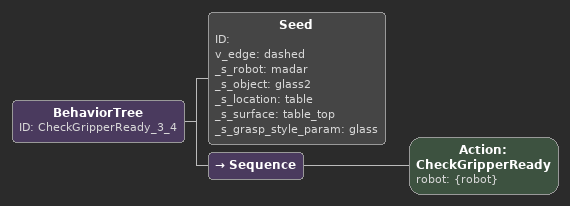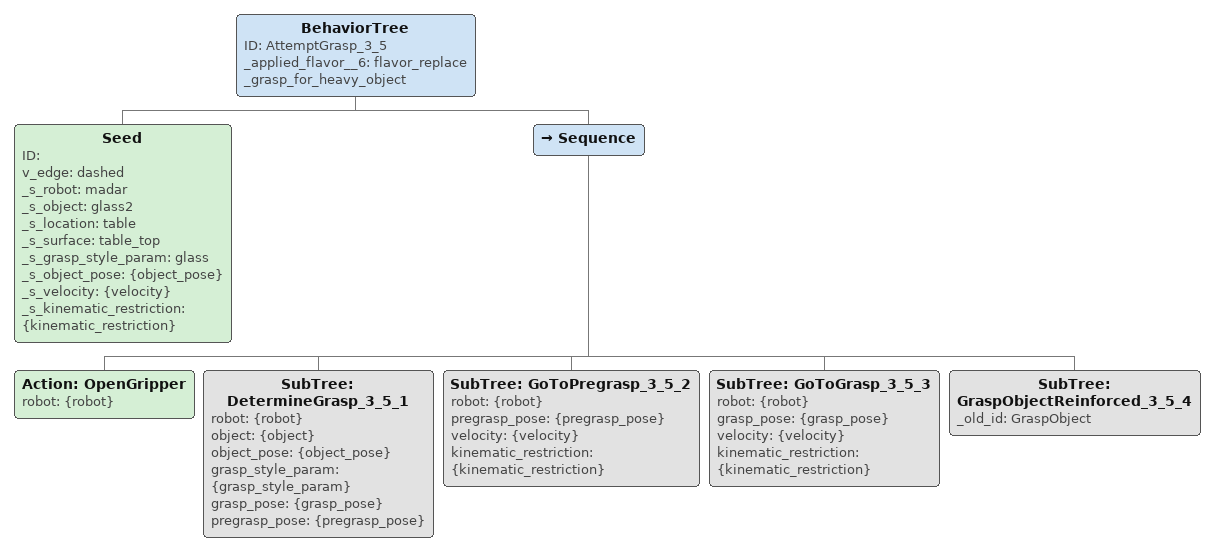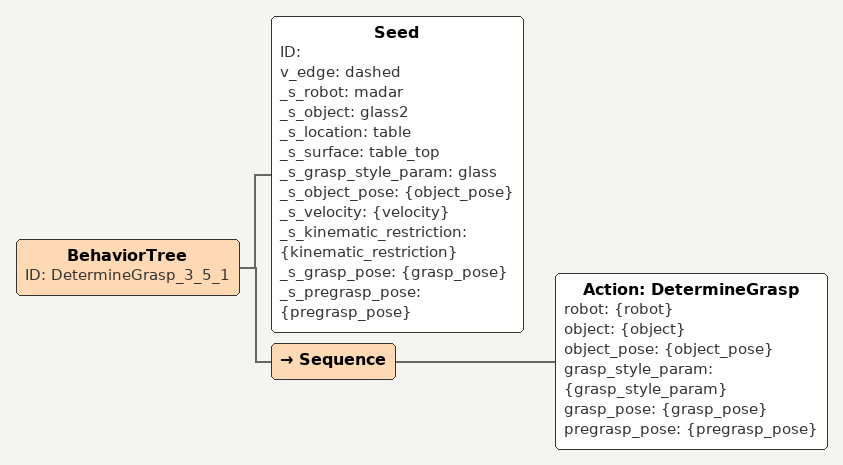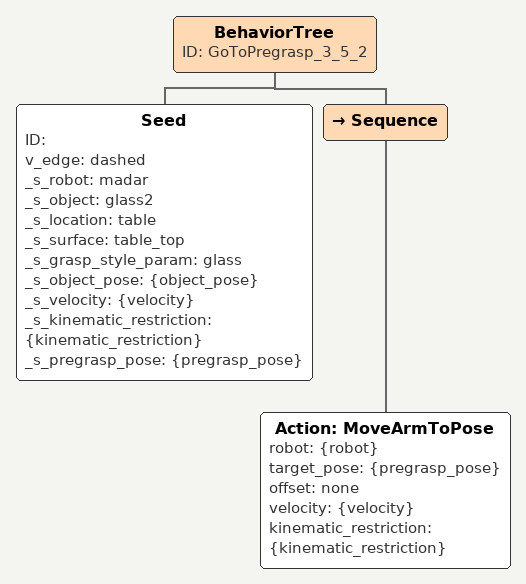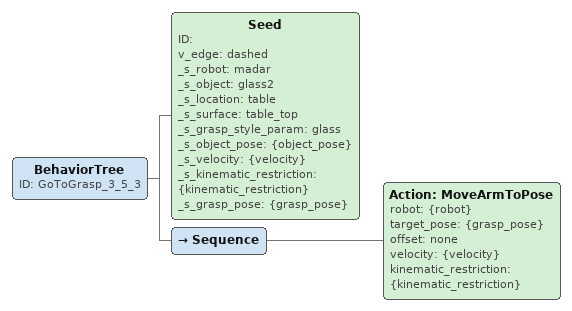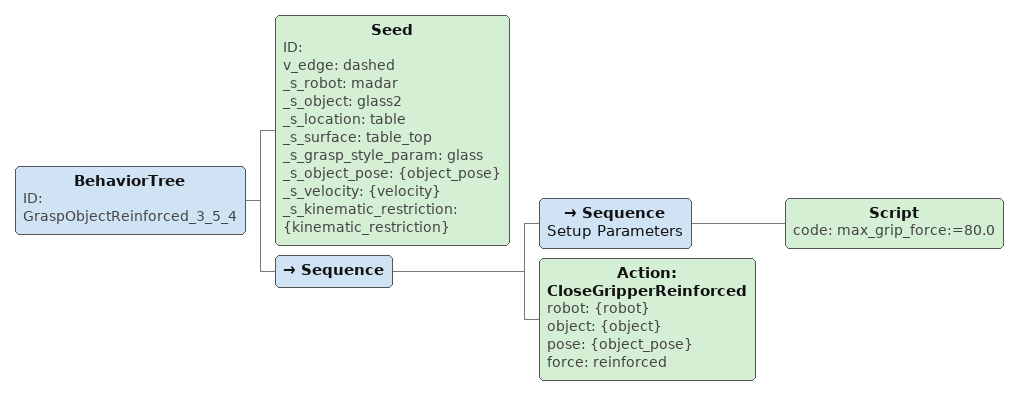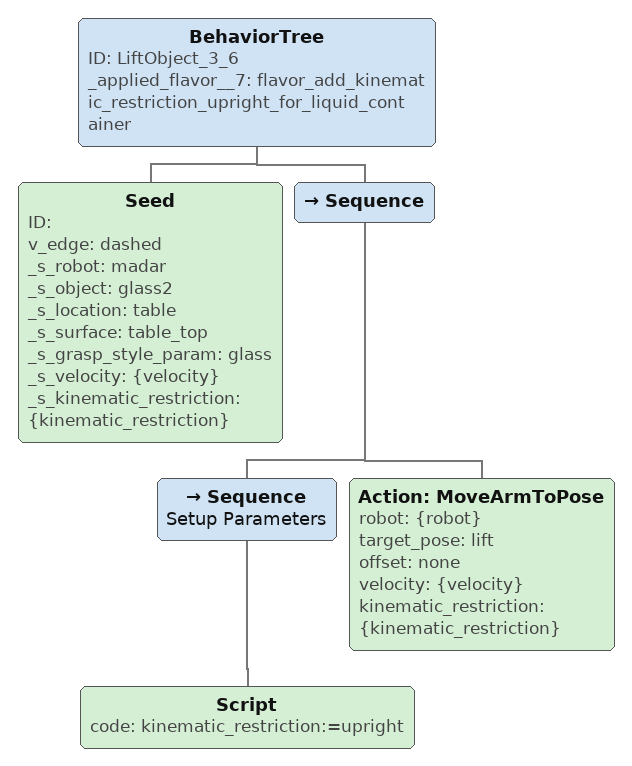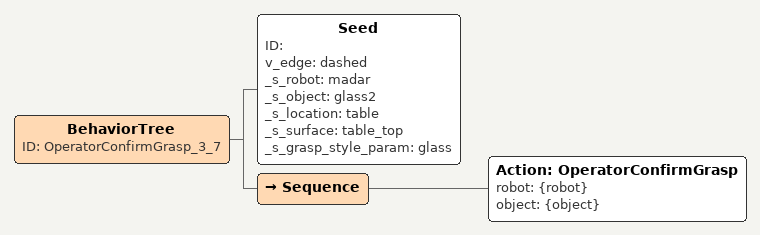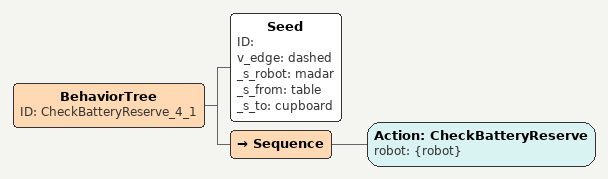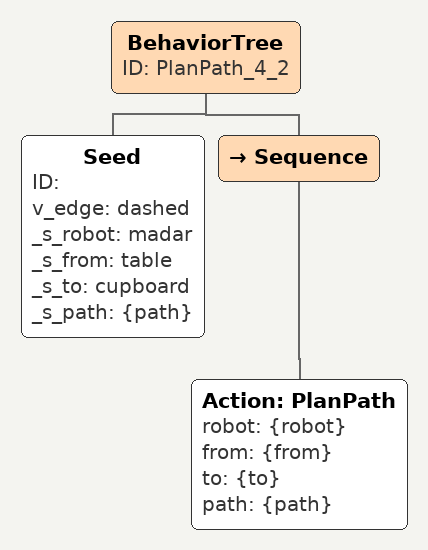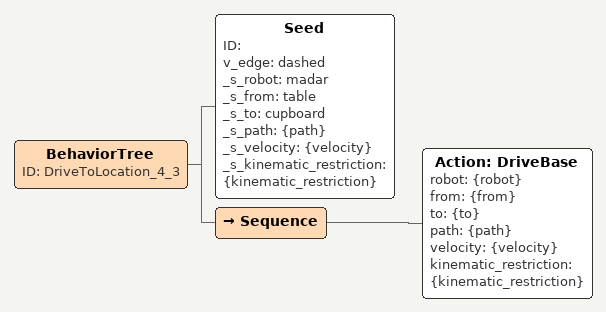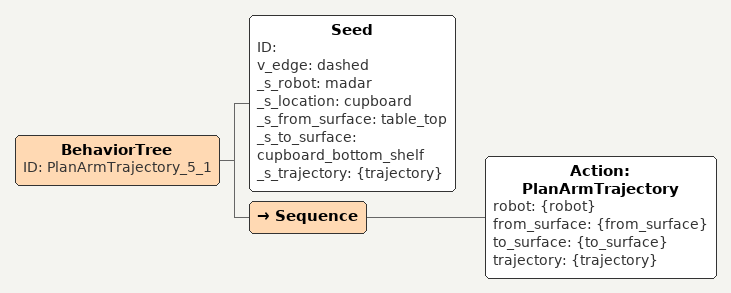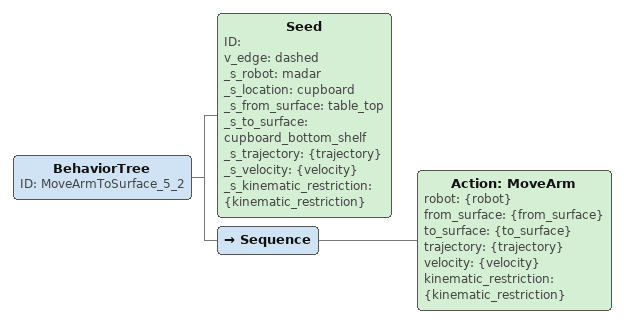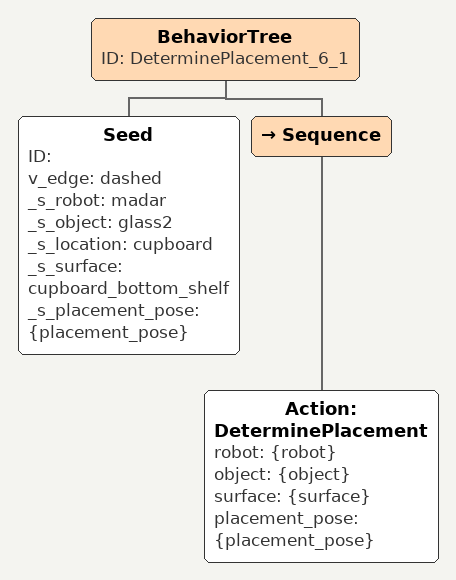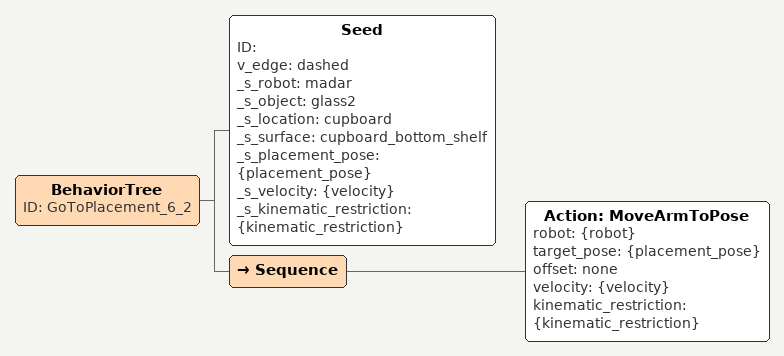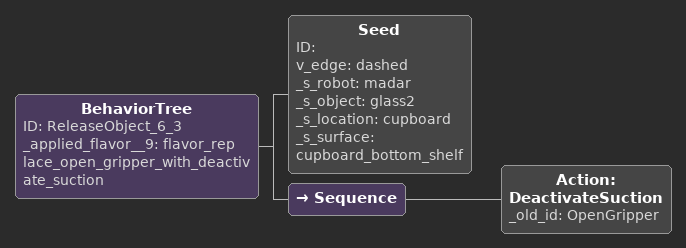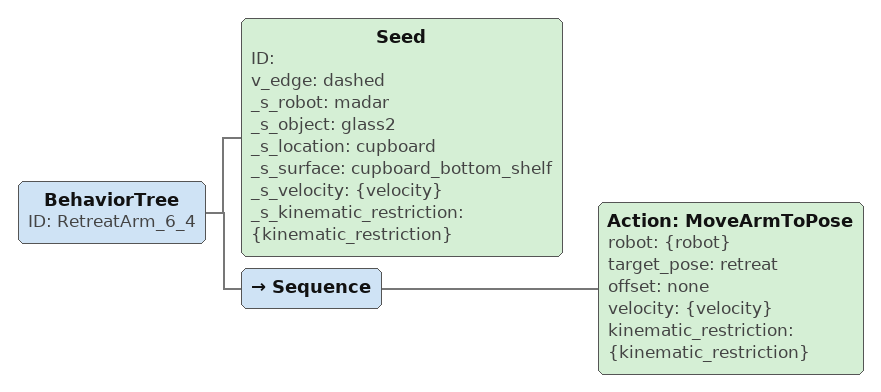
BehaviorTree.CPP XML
<BehaviorTree ID="CheckGripperReady_3_4">
    <Seed ID="" v_edge="dashed" _s_robot="madar" _s_object="glass2" _s_location="table" _s_surface="table_top" _s_grasp_style_param="glass"/>
    <Sequence>

        <Action ID="CheckGripperReady" robot="{robot}"/>

    </Sequence>

</BehaviorTree>

<BehaviorTree ID="AttemptGrasp_3_5" _applied_flavor__6="flavor_replace_grasp_for_heavy_object">
    <Seed ID="" v_edge="dashed" _s_robot="madar" _s_object="glass2" _s_location="table" _s_surface="table_top" _s_grasp_style_param="glass" _s_object_pose="{object_pose}" _s_velocity="{velocity}" _s_kinematic_restriction="{kinematic_restriction}"/>
    <Sequence>

        <Action ID="OpenGripper" robot="{robot}"/>

        <SubTree ID="DetermineGrasp_3_5_1" robot="{robot}" object="{object}" object_pose="{object_pose}" grasp_style_param="{grasp_style_param}" grasp_pose="{grasp_pose}" pregrasp_pose="{pregrasp_pose}"/>

        <SubTree ID="GoToPregrasp_3_5_2" robot="{robot}" pregrasp_pose="{pregrasp_pose}" velocity="{velocity}" kinematic_restriction="{kinematic_restriction}"/>

        <SubTree ID="GoToGrasp_3_5_3" robot="{robot}" grasp_pose="{grasp_pose}" velocity="{velocity}" kinematic_restriction="{kinematic_restriction}"/>

        <SubTree ID="GraspObjectReinforced_3_5_4" _old_id="GraspObject"/>
    </Sequence>

</BehaviorTree>

<BehaviorTree ID="DetermineGrasp_3_5_1">
    <Seed ID="" v_edge="dashed" _s_robot="madar" _s_object="glass2" _s_location="table" _s_surface="table_top" _s_grasp_style_param="glass" _s_object_pose="{object_pose}" _s_velocity="{velocity}" _s_kinematic_restriction="{kinematic_restriction}" _s_grasp_pose="{grasp_pose}" _s_pregrasp_pose="{pregrasp_pose}"/>
    <Sequence>

        <Action ID="DetermineGrasp" robot="{robot}" object="{object}" object_pose="{object_pose}" grasp_style_param="{grasp_style_param}" grasp_pose="{grasp_pose}" pregrasp_pose="{pregrasp_pose}"/>

    </Sequence>

</BehaviorTree>

<BehaviorTree ID="GoToPregrasp_3_5_2">
    <Seed ID="" v_edge="dashed" _s_robot="madar" _s_object="glass2" _s_location="table" _s_surface="table_top" _s_grasp_style_param="glass" _s_object_pose="{object_pose}" _s_velocity="{velocity}" _s_kinematic_restriction="{kinematic_restriction}" _s_pregrasp_pose="{pregrasp_pose}"/>
    <Sequence>

        <Action ID="MoveArmToPose" robot="{robot}" target_pose="{pregrasp_pose}" offset="none" velocity="{velocity}" kinematic_restriction="{kinematic_restriction}"/>

    </Sequence>

</BehaviorTree>

<BehaviorTree ID="GoToGrasp_3_5_3">
    <Seed ID="" v_edge="dashed" _s_robot="madar" _s_object="glass2" _s_location="table" _s_surface="table_top" _s_grasp_style_param="glass" _s_object_pose="{object_pose}" _s_velocity="{velocity}" _s_kinematic_restriction="{kinematic_restriction}" _s_grasp_pose="{grasp_pose}"/>
    <Sequence>

        <Action ID="MoveArmToPose" robot="{robot}" target_pose="{grasp_pose}" offset="none" velocity="{velocity}" kinematic_restriction="{kinematic_restriction}"/>

    </Sequence>

</BehaviorTree>

<BehaviorTree ID="GraspObjectReinforced_3_5_4">
    <Seed ID="" v_edge="dashed" _s_robot="madar" _s_object="glass2" _s_location="table" _s_surface="table_top" _s_grasp_style_param="glass" _s_object_pose="{object_pose}" _s_velocity="{velocity}" _s_kinematic_restriction="{kinematic_restriction}"/>
    <Sequence>

        <Sequence name="Setup Parameters">

            <Script code="max_grip_force:=80.0"/>

        </Sequence>

        <Action ID="CloseGripperReinforced" robot="{robot}" object="{object}" pose="{object_pose}" force="reinforced"/>

    </Sequence>

</BehaviorTree>

<BehaviorTree ID="LiftObject_3_6" _applied_flavor__7="flavor_add_kinematic_restriction_upright_for_liquid_container">
    <Seed ID="" v_edge="dashed" _s_robot="madar" _s_object="glass2" _s_location="table" _s_surface="table_top" _s_grasp_style_param="glass" _s_velocity="{velocity}" _s_kinematic_restriction="{kinematic_restriction}"/>
    <Sequence>

        <Sequence name="Setup Parameters">

            <Script code="kinematic_restriction:=upright"/>

        </Sequence>

        <Action ID="MoveArmToPose" robot="{robot}" target_pose="lift" offset="none" velocity="{velocity}" kinematic_restriction="{kinematic_restriction}"/>

        <!--*Gave parameter kinematic_restriction new value upright AAAA-->
        <!--Gave parameter kinematic_restriction new value upright-->
    </Sequence>

</BehaviorTree>

<BehaviorTree ID="OperatorConfirmGrasp_3_7">
    <Seed ID="" v_edge="dashed" _s_robot="madar" _s_object="glass2" _s_location="table" _s_surface="table_top" _s_grasp_style_param="glass"/>
    <Sequence>

        <Action ID="OperatorConfirmGrasp" robot="{robot}" object="{object}"/>

    </Sequence>

</BehaviorTree>

<BehaviorTree ID="CheckBatteryReserve_4_1">
    <Seed ID="" v_edge="dashed" _s_robot="madar" _s_from="table" _s_to="cupboard"/>
    <Sequence>

        <Action ID="CheckBatteryReserve" robot="{robot}"/>

    </Sequence>

</BehaviorTree>

<BehaviorTree ID="PlanPath_4_2">
    <Seed ID="" v_edge="dashed" _s_robot="madar" _s_from="table" _s_to="cupboard" _s_path="{path}"/>
    <Sequence>

        <Action ID="PlanPath" robot="{robot}" from="{from}" to="{to}" path="{path}"/>

    </Sequence>

</BehaviorTree>

<BehaviorTree ID="DriveToLocation_4_3">
    <Seed ID="" v_edge="dashed" _s_robot="madar" _s_from="table" _s_to="cupboard" _s_path="{path}" _s_velocity="{velocity}" _s_kinematic_restriction="{kinematic_restriction}"/>
    <Sequence>

        <Action ID="DriveBase" robot="{robot}" from="{from}" to="{to}" path="{path}" velocity="{velocity}" kinematic_restriction="{kinematic_restriction}"/>

    </Sequence>

</BehaviorTree>

<BehaviorTree ID="PlanArmTrajectory_5_1">
    <Seed ID="" v_edge="dashed" _s_robot="madar" _s_location="cupboard" _s_from_surface="table_top" _s_to_surface="cupboard_bottom_shelf" _s_trajectory="{trajectory}"/>
    <Sequence>

        <Action ID="PlanArmTrajectory" robot="{robot}" from_surface="{from_surface}" to_surface="{to_surface}" trajectory="{trajectory}"/>

    </Sequence>

</BehaviorTree>

<BehaviorTree ID="MoveArmToSurface_5_2">
    <Seed ID="" v_edge="dashed" _s_robot="madar" _s_location="cupboard" _s_from_surface="table_top" _s_to_surface="cupboard_bottom_shelf" _s_trajectory="{trajectory}" _s_velocity="{velocity}" _s_kinematic_restriction="{kinematic_restriction}"/>
    <Sequence>

        <Action ID="MoveArm" robot="{robot}" from_surface="{from_surface}" to_surface="{to_surface}" trajectory="{trajectory}" velocity="{velocity}" kinematic_restriction="{kinematic_restriction}"/>

    </Sequence>

</BehaviorTree>

<BehaviorTree ID="DeterminePlacement_6_1">
    <Seed ID="" v_edge="dashed" _s_robot="madar" _s_object="glass2" _s_location="cupboard" _s_surface="cupboard_bottom_shelf" _s_placement_pose="{placement_pose}"/>
    <Sequence>

        <Action ID="DeterminePlacement" robot="{robot}" object="{object}" surface="{surface}" placement_pose="{placement_pose}"/>

    </Sequence>

</BehaviorTree>

<BehaviorTree ID="GoToPlacement_6_2">
    <Seed ID="" v_edge="dashed" _s_robot="madar" _s_object="glass2" _s_location="cupboard" _s_surface="cupboard_bottom_shelf" _s_placement_pose="{placement_pose}" _s_velocity="{velocity}" _s_kinematic_restriction="{kinematic_restriction}"/>
    <Sequence>

        <Action ID="MoveArmToPose" robot="{robot}" target_pose="{placement_pose}" offset="none" velocity="{velocity}" kinematic_restriction="{kinematic_restriction}"/>

    </Sequence>

</BehaviorTree>

<BehaviorTree ID="ReleaseObject_6_3" _applied_flavor__9="flavor_replace_open_gripper_with_deactivate_suction">
    <Seed ID="" v_edge="dashed" _s_robot="madar" _s_object="glass2" _s_location="cupboard" _s_surface="cupboard_bottom_shelf"/>
    <Sequence>

        <Action ID="DeactivateSuction" _old_id="OpenGripper"/>
    </Sequence>

</BehaviorTree>

<BehaviorTree ID="RetreatArm_6_4">
    <Seed ID="" v_edge="dashed" _s_robot="madar" _s_object="glass2" _s_location="cupboard" _s_surface="cupboard_bottom_shelf" _s_velocity="{velocity}" _s_kinematic_restriction="{kinematic_restriction}"/>
    <Sequence>

        <Action ID="MoveArmToPose" robot="{robot}" target_pose="retreat" offset="none" velocity="{velocity}" kinematic_restriction="{kinematic_restriction}"/>

    </Sequence>

</BehaviorTree>
